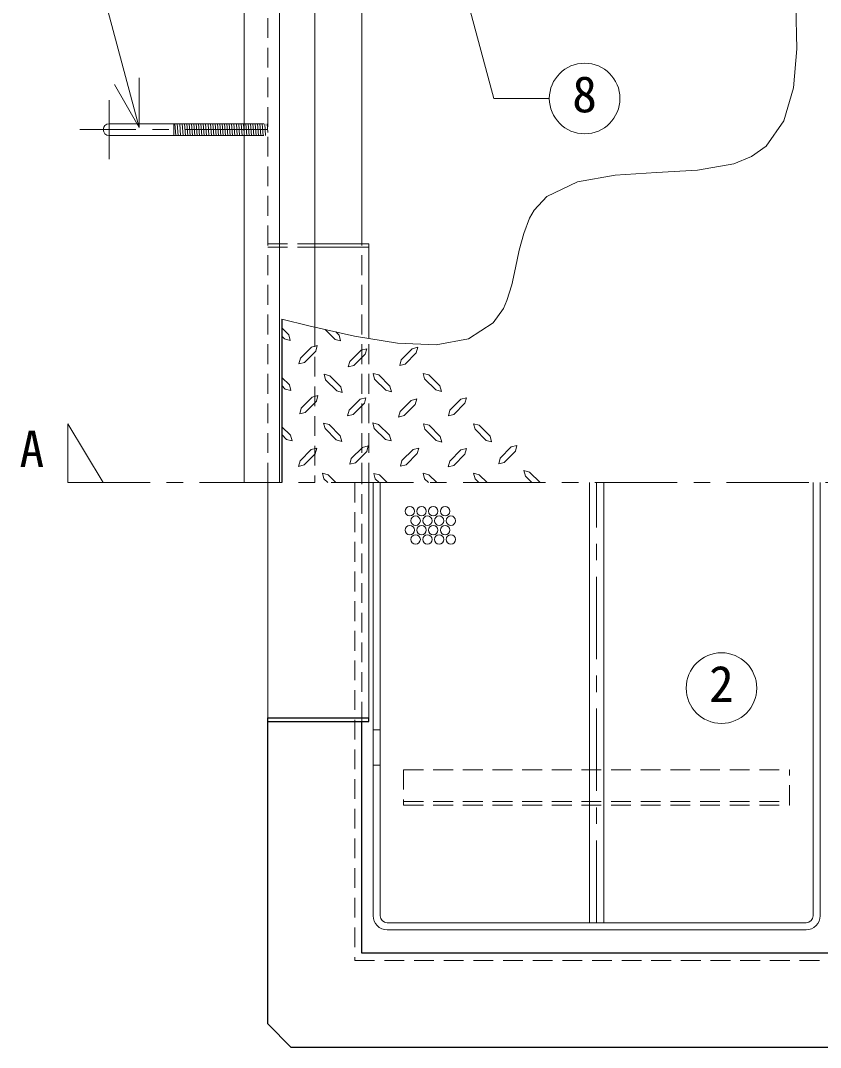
# Model space of a CAD drawing. Units: millimetres at full size, sheet at 1:7; details may follow other scales. Extents: x -1487 to 1348, y -983 to 984.
# Drawn here: x -724.9 to -385, y 288.5 to 724.9 of the extents above; entities that cross this region are included whole.
import ezdxf
from ezdxf.enums import TextEntityAlignment as Align

# ---------------------------------------------------------------- set-up
doc = ezdxf.new("R2010")
doc.units = ezdxf.units.MM
doc.header["$LTSCALE"] = 7
doc.linetypes.add('CHAIN1', pattern=[8, 5, -1, 1, -1])
doc.linetypes.add('DASHED1', pattern=[1.8, 1.2, -0.6])
doc.layers.add('0-A', color=4, linetype='Continuous', lineweight=9)
doc.styles.add('ＭＳ ゴシック', font='')
doc.styles.get('ＭＳ ゴシック').set_extended_font_data('MS Gothic')

msp = doc.modelspace()

# ---------------------------------------------------------------- linework, layer by layer
at = {"layer": '0-A', "color": 7, "lineweight": 18}
for p, q in [((-629.857, 778.513), (-629.857, 528.513)), ((-540.895, 755.652), (-523.77, 691.742)), ((-674.478, 679.464), (-692.286, 745.925)), ((-674.478, 679.464), (-674.478, 700.464)), ((-674.478, 679.464), (-684.978, 697.65)), ((-523.77, 691.742), (-500.203, 691.742)), ((-687.256, 681.013), (-629.857, 681.013)), ((-687.256, 676.013), (-629.857, 676.013)), ((-619.857, 428.513), (-619.857, 528.513)), ((-576.857, 428.513), (-576.857, 528.513)), ((-483.107, 341.513), (-483.107, 528.513)), ((-477.107, 528.513), (-477.107, 341.513)), ((-388.107, 344.513), (-388.107, 528.513)), ((-385.107, 344.513), (-385.107, 528.513)), ((-575.107, 423.513), (-572.107, 423.513)), ((-575.107, 344.513), (-575.107, 423.513)), ((-572.107, 344.513), (-572.107, 423.513)), ((-391.107, 341.513), (-569.107, 341.513)), ((-569.107, 338.513), (-391.107, 338.513))]:
    msp.add_line(p, q, dxfattribs=at)
at = {"layer": '0-A'}
for p, q in [((-579.857, 630.013), (-579.857, 728.513)), ((-659.756, 681.013), (-659.756, 676.013)), ((-658.886, 676.013), (-659.294, 681.013)), ((-657.883, 676.013), (-658.291, 681.013)), ((-656.879, 676.013), (-657.288, 681.013)), ((-655.876, 676.013), (-656.284, 681.013)), ((-654.873, 676.013), (-655.281, 681.013)), ((-653.869, 676.013), (-654.278, 681.013)), ((-652.866, 676.013), (-653.274, 681.013)), ((-651.863, 676.013), (-652.271, 681.013)), ((-650.859, 676.013), (-651.268, 681.013)), ((-649.856, 676.013), (-650.264, 681.013)), ((-648.853, 676.013), (-649.261, 681.013)), ((-647.849, 676.013), (-648.258, 681.013)), ((-646.846, 676.013), (-647.254, 681.013)), ((-645.843, 676.013), (-646.251, 681.013)), ((-644.839, 676.013), (-645.248, 681.013)), ((-643.836, 676.013), (-644.244, 681.013)), ((-642.833, 676.013), (-643.241, 681.013)), ((-641.829, 676.013), (-642.238, 681.013)), ((-640.826, 676.013), (-641.234, 681.013)), ((-639.823, 676.013), (-640.231, 681.013)), ((-638.819, 676.013), (-639.228, 681.013)), ((-637.816, 676.013), (-638.224, 681.013)), ((-636.813, 676.013), (-637.221, 681.013)), ((-635.809, 676.013), (-636.218, 681.013)), ((-634.806, 676.013), (-635.214, 681.013)), ((-633.803, 676.013), (-634.211, 681.013)), ((-632.799, 676.013), (-633.208, 681.013)), ((-631.796, 676.013), (-632.204, 681.013)), ((-630.793, 676.013), (-631.201, 681.013)), ((-629.857, 676.846), (-630.198, 681.013)), ((-599.857, 630.013), (-576.857, 630.013)), ((-599.857, 628.513), (-576.857, 628.513)), ((-576.857, 589.734), (-576.857, 630.013)), ((-610.895, 591.363), (-613.857, 594.326)), ((-591.245, 589.338), (-595.488, 593.581)), ((-612.695, 589.563), (-613.857, 590.726)), ((-612.695, 589.563), (-610.295, 588.963)), ((-610.895, 591.363), (-610.295, 588.963)), ((-591.245, 589.338), (-588.92, 588.738)), ((-589.52, 591.138), (-590.925, 592.543)), ((-589.52, 591.138), (-588.92, 588.738)), ((-601.295, 586.113), (-605.945, 581.388)), ((-601.295, 586.113), (-598.895, 586.713)), ((-599.495, 584.388), (-598.895, 586.713)), ((-580.22, 584.763), (-584.945, 580.038)), ((-580.22, 584.763), (-577.82, 585.438)), ((-578.495, 583.038), (-577.82, 585.438)), ((-558.47, 585.363), (-563.195, 580.638)), ((-558.47, 585.363), (-556.07, 586.038)), ((-556.745, 583.638), (-556.07, 586.038)), ((-606.62, 578.988), (-605.945, 581.388)), ((-599.495, 584.388), (-604.22, 579.588)), ((-578.495, 583.038), (-583.22, 578.313)), ((-604.22, 579.588), (-606.62, 578.988)), ((-610.67, 570.063), (-613.857, 573.251)), ((-595.895, 574.638), (-593.495, 573.963)), ((-595.295, 572.238), (-595.895, 574.638)), ((-590.495, 567.513), (-595.295, 572.238)), ((-588.77, 569.238), (-593.495, 573.963)), ((-575.12, 574.938), (-572.72, 574.263)), ((-574.445, 572.538), (-575.12, 574.938)), ((-569.72, 567.813), (-574.445, 572.538)), ((-567.995, 569.538), (-572.72, 574.263)), ((-553.82, 574.938), (-551.42, 574.338)), ((-553.22, 572.613), (-553.82, 574.938)), ((-548.42, 567.888), (-553.22, 572.613)), ((-546.695, 569.613), (-551.42, 574.338)), ((-612.395, 568.263), (-613.857, 569.726)), ((-612.395, 568.263), (-609.995, 567.663)), ((-610.67, 570.063), (-609.995, 567.663)), ((-590.495, 567.513), (-588.17, 566.838)), ((-588.77, 569.238), (-588.17, 566.838)), ((-569.72, 567.813), (-567.32, 567.138)), ((-567.995, 569.538), (-567.32, 567.138)), ((-548.42, 567.888), (-546.095, 567.213)), ((-546.695, 569.613), (-546.095, 567.213)), ((-600.92, 564.813), (-605.645, 560.088)), ((-599.195, 563.088), (-603.92, 558.363)), ((-600.92, 564.813), (-598.52, 565.488)), ((-599.195, 563.088), (-598.52, 565.488)), ((-580.595, 563.988), (-585.245, 559.263)), ((-580.595, 563.988), (-578.195, 564.588)), ((-578.795, 562.263), (-578.195, 564.588)), ((-558.92, 563.463), (-563.645, 558.738)), ((-558.92, 563.463), (-556.52, 564.138)), ((-557.195, 561.738), (-556.52, 564.138)), ((-537.77, 563.988), (-542.495, 559.263)), ((-537.77, 563.988), (-535.37, 564.588)), ((-536.045, 562.263), (-535.37, 564.588)), ((-585.92, 556.863), (-585.245, 559.263)), ((-578.795, 562.263), (-583.52, 557.463)), ((-564.245, 556.338), (-563.645, 558.738)), ((-557.195, 561.738), (-561.92, 557.013)), ((-543.095, 556.863), (-542.495, 559.263)), ((-536.045, 562.263), (-540.77, 557.463)), ((-583.52, 557.463), (-585.92, 556.863)), ((-561.92, 557.013), (-564.245, 556.338)), ((-540.77, 557.463), (-543.095, 556.863)), ((-610.22, 548.613), (-613.857, 552.251)), ((-596.195, 553.788), (-593.795, 553.188)), ((-595.52, 551.463), (-596.195, 553.788)), ((-590.795, 546.738), (-595.52, 551.463)), ((-589.07, 548.463), (-593.795, 553.188)), ((-575.195, 553.938), (-572.795, 553.263)), ((-574.595, 551.538), (-575.195, 553.938)), ((-569.87, 546.813), (-574.595, 551.538)), ((-568.145, 548.613), (-572.795, 553.263)), ((-553.67, 553.488), (-551.27, 552.888)), ((-553.07, 551.163), (-553.67, 553.488)), ((-548.27, 546.438), (-553.07, 551.163)), ((-546.545, 548.163), (-551.27, 552.888)), ((-527.045, 546.438), (-531.77, 551.238)), ((-525.32, 548.238), (-530.045, 552.963)), ((-611.945, 546.813), (-613.857, 548.999)), ((-611.945, 546.813), (-609.545, 546.213)), ((-610.22, 548.613), (-609.545, 546.213)), ((-590.795, 546.738), (-588.395, 546.063)), ((-589.07, 548.463), (-588.395, 546.063)), ((-569.87, 546.813), (-567.47, 546.213)), ((-568.145, 548.613), (-567.47, 546.213)), ((-548.27, 546.438), (-545.945, 545.763)), ((-546.545, 548.163), (-545.945, 545.763)), ((-527.045, 546.438), (-524.72, 545.838)), ((-525.32, 548.238), (-524.72, 545.838)), ((-601.37, 542.538), (-606.095, 537.813)), ((-601.37, 542.538), (-598.97, 543.138)), ((-599.645, 540.813), (-598.97, 543.138)), ((-579.62, 543.513), (-584.345, 538.788)), ((-577.82, 541.788), (-582.62, 536.988)), ((-579.62, 543.513), (-577.22, 544.113)), ((-577.82, 541.788), (-577.22, 544.113)), ((-558.095, 542.613), (-562.82, 537.888)), ((-558.095, 542.613), (-555.695, 543.213)), ((-556.37, 540.888), (-555.695, 543.213)), ((-537.845, 542.388), (-542.495, 537.663)), ((-537.845, 542.388), (-535.445, 542.988)), ((-536.045, 540.663), (-535.445, 542.988)), ((-516.395, 543.663), (-521.12, 538.938)), ((-514.595, 541.938), (-519.395, 537.138)), ((-516.395, 543.663), (-513.995, 544.263)), ((-514.595, 541.938), (-513.995, 544.263)), ((-606.77, 535.413), (-606.095, 537.813)), ((-599.645, 540.813), (-604.37, 536.013)), ((-584.945, 536.388), (-584.345, 538.788)), ((-582.62, 536.988), (-584.945, 536.388)), ((-556.37, 540.888), (-561.095, 536.088)), ((-521.72, 536.538), (-521.12, 538.938)), ((-519.395, 537.138), (-521.72, 536.538)), ((-604.37, 536.013), (-606.77, 535.413)), ((-596.645, 532.563), (-594.245, 531.888)), ((-595.97, 530.163), (-596.645, 532.563)), ((-574.745, 532.413), (-572.345, 531.813)), ((-574.145, 530.088), (-574.745, 532.413)), ((-553.82, 532.563), (-551.42, 531.888)), ((-553.22, 530.163), (-553.82, 532.563)), ((-504.137, 528.513), (-508.67, 532.938)), ((-594.32, 528.513), (-595.97, 530.163)), ((-590.87, 528.513), (-594.245, 531.888)), ((-575.107, 528.513), (-575.107, 423.513)), ((-572.57, 528.513), (-574.145, 530.088)), ((-569.172, 528.513), (-572.345, 531.813)), ((-572.107, 528.513), (-572.107, 423.513)), ((-551.57, 528.513), (-553.22, 530.163)), ((-548.045, 528.513), (-551.42, 531.888)), ((-526.67, 528.513), (-530.045, 531.888)), ((-507.695, 528.513), (-510.395, 531.213))]:
    msp.add_line(p, q, dxfattribs=at)
at = {"layer": '0-A', "linetype": 'CHAIN1'}
for p, q in [((-687.256, 691.013), (-687.256, 666.013)), ((-619.857, 678.513), (-699.756, 678.513)), ((-704.857, 553.513), (-689.857, 528.513)), ((-704.857, 528.513), (-704.857, 553.513)), ((-704.857, 528.513), (460.143, 528.513)), ((-480.107, 341.513), (-480.107, 528.513))]:
    msp.add_line(p, q, dxfattribs=at)
at = {"layer": '0-A', "linetype": 'DASHED1'}
for p, q in [((-629.857, 681.013), (-619.857, 681.013)), ((-628.786, 676.013), (-629.194, 681.013)), ((-627.783, 676.013), (-628.191, 681.013)), ((-626.779, 676.013), (-627.188, 681.013)), ((-625.776, 676.013), (-626.184, 681.013)), ((-624.773, 676.013), (-625.181, 681.013)), ((-623.769, 676.013), (-624.178, 681.013)), ((-622.766, 676.013), (-623.174, 681.013)), ((-621.763, 676.013), (-622.171, 681.013)), ((-620.759, 676.013), (-621.168, 681.013)), ((-619.857, 677.254), (-620.164, 681.013)), ((-629.789, 676.013), (-629.857, 676.846)), ((-629.857, 676.013), (-619.857, 676.013)), ((-619.857, 630.013), (-599.857, 630.013)), ((-619.857, 628.513), (-599.857, 628.513)), ((-579.857, 528.513), (-579.857, 630.013)), ((-599.857, 594.575), (-599.857, 528.513)), ((-576.857, 528.513), (-576.857, 589.734)), ((-572.107, 408.513), (-575.107, 408.513)), ((-562.107, 406.513), (-562.107, 391.513)), ((-562.107, 406.513), (-398.107, 406.513)), ((-398.107, 391.513), (-398.107, 406.513)), ((-562.107, 393.013), (-398.107, 393.013)), ((-562.107, 391.513), (-398.107, 391.513))]:
    msp.add_line(p, q, dxfattribs=at)
at = {"layer": '0-A', "color": 5, "lineweight": 25}
for p, q in [((-613.857, 598.003), (-613.857, 528.513)), ((-619.857, 298.513), (-619.857, 428.513)), ((-619.857, 428.513), (-576.857, 428.513)), ((-576.857, 427.013), (-576.857, 428.513)), ((-619.857, 427.013), (-576.857, 427.013)), ((-579.857, 328.513), (-579.857, 427.013)), ((220.143, 328.513), (-579.857, 328.513)), ((-609.857, 288.513), (-619.857, 298.513)), ((250.143, 288.513), (-609.857, 288.513))]:
    msp.add_line(p, q, dxfattribs=at)
at = {"layer": '0-A', "color": 7, "linetype": 'DASHED1', "lineweight": 18}
for p, q in [((-582.857, 528.513), (-582.857, 325.513)), ((-579.857, 427.013), (-579.857, 528.513)), ((-582.857, 325.513), (223.143, 325.513))]:
    msp.add_line(p, q, dxfattribs=at)
at = {"layer": '0-A', "color": 7, "lineweight": 18}
for points in [[(-629.857, 778.513), (-614.857, 763.513), (-614.857, 528.513)], [(-395.479, 731.302), (-395.012, 712.836), (-396.46, 696.226), (-400.564, 682.193), (-408.067, 671.456), (-414.269, 667.023), (-421.787, 664.041), (-437.303, 661.331), (-454.644, 660.255), (-472.169, 659.137), (-488.236, 656.301), (-501.206, 650.071), (-506.662, 644.241), (-508.565, 640.916), (-511.094, 634.401), (-512.975, 627.243), (-514.557, 619.844), (-516.193, 612.605), (-518.233, 605.93), (-519.74, 602.474), (-524.032, 596.346), (-534.533, 589.652), (-548.339, 587.087), (-564.728, 587.748), (-582.98, 590.736), (-602.372, 595.147), (-613.857, 598.003)]]:
    msp.add_lwpolyline(points, dxfattribs=at)
at = {"layer": '0-A', "linetype": 'DASHED1'}
msp.add_lwpolyline([(-619.857, 528.513), (-619.857, 758.513), (-609.857, 768.513), (250.143, 768.513)], dxfattribs=at)
at = {"layer": '0-A'}
for points in [[(-599.857, 594.575), (-599.857, 748.513), (-396.919, 748.513)], [(-556.745, 583.638), (-561.47, 578.913), (-563.795, 578.238), (-563.195, 580.638)], [(-583.22, 578.313), (-585.62, 577.713), (-584.945, 580.038)], [(-603.92, 558.363), (-606.245, 557.688), (-605.645, 560.088)], [(-531.77, 551.238), (-532.445, 553.563), (-530.045, 552.963)], [(-561.095, 536.088), (-563.42, 535.488), (-562.82, 537.888)], [(-536.045, 540.663), (-540.77, 535.863), (-543.17, 535.263), (-542.495, 537.663)], [(-530.12, 528.513), (-531.77, 530.163), (-532.445, 532.488), (-530.045, 531.888)], [(-510.395, 531.213), (-511.07, 533.613), (-508.67, 532.938)]]:
    msp.add_lwpolyline(points, dxfattribs=at)
at = {"layer": '0-A', "color": 7, "lineweight": 18}
for centre in [(-485.203, 691.742), (-427.055, 441.207)]:
    msp.add_circle(centre, 15, dxfattribs=at)
at = {"layer": '0-A'}
for centre in [(-559.519, 516.352), (-554.519, 516.352), (-549.519, 516.352), (-544.519, 516.352), (-557.019, 512.352), (-552.019, 512.352), (-547.019, 512.352), (-542.019, 512.352), (-559.519, 508.352), (-557.019, 504.352), (-554.519, 508.352), (-552.019, 504.352), (-549.519, 508.352), (-547.019, 504.352), (-544.519, 508.352), (-542.019, 504.352)]:
    msp.add_circle(centre, 2, dxfattribs=at)
at = {"layer": '0-A', "color": 7, "lineweight": 18}
for centre, radius, start, end in [((-687.256, 678.513), 2.5, 90, 270), ((-569.107, 344.513), 6, 180, 270), ((-569.107, 344.513), 3, 180, 270), ((-391.107, 344.513), 6, 270, 0), ((-391.107, 344.513), 3, 270, 0)]:
    msp.add_arc(centre, radius, start, end, dxfattribs=at)

# ---------------------------------------------------------------- texts
at = {"layer": '0-A', "color": 7, "style": 'ＭＳ ゴシック'}
for s, p in [('8', (-490.453, 681.242)), ('A', (-725.357, 530.513)), ('2', (-432.305, 430.707))]:
    msp.add_text(s, height=15.4, dxfattribs=at).set_placement(p, align=Align.BOTTOM_LEFT)

doc.saveas('drawing.dxf')
